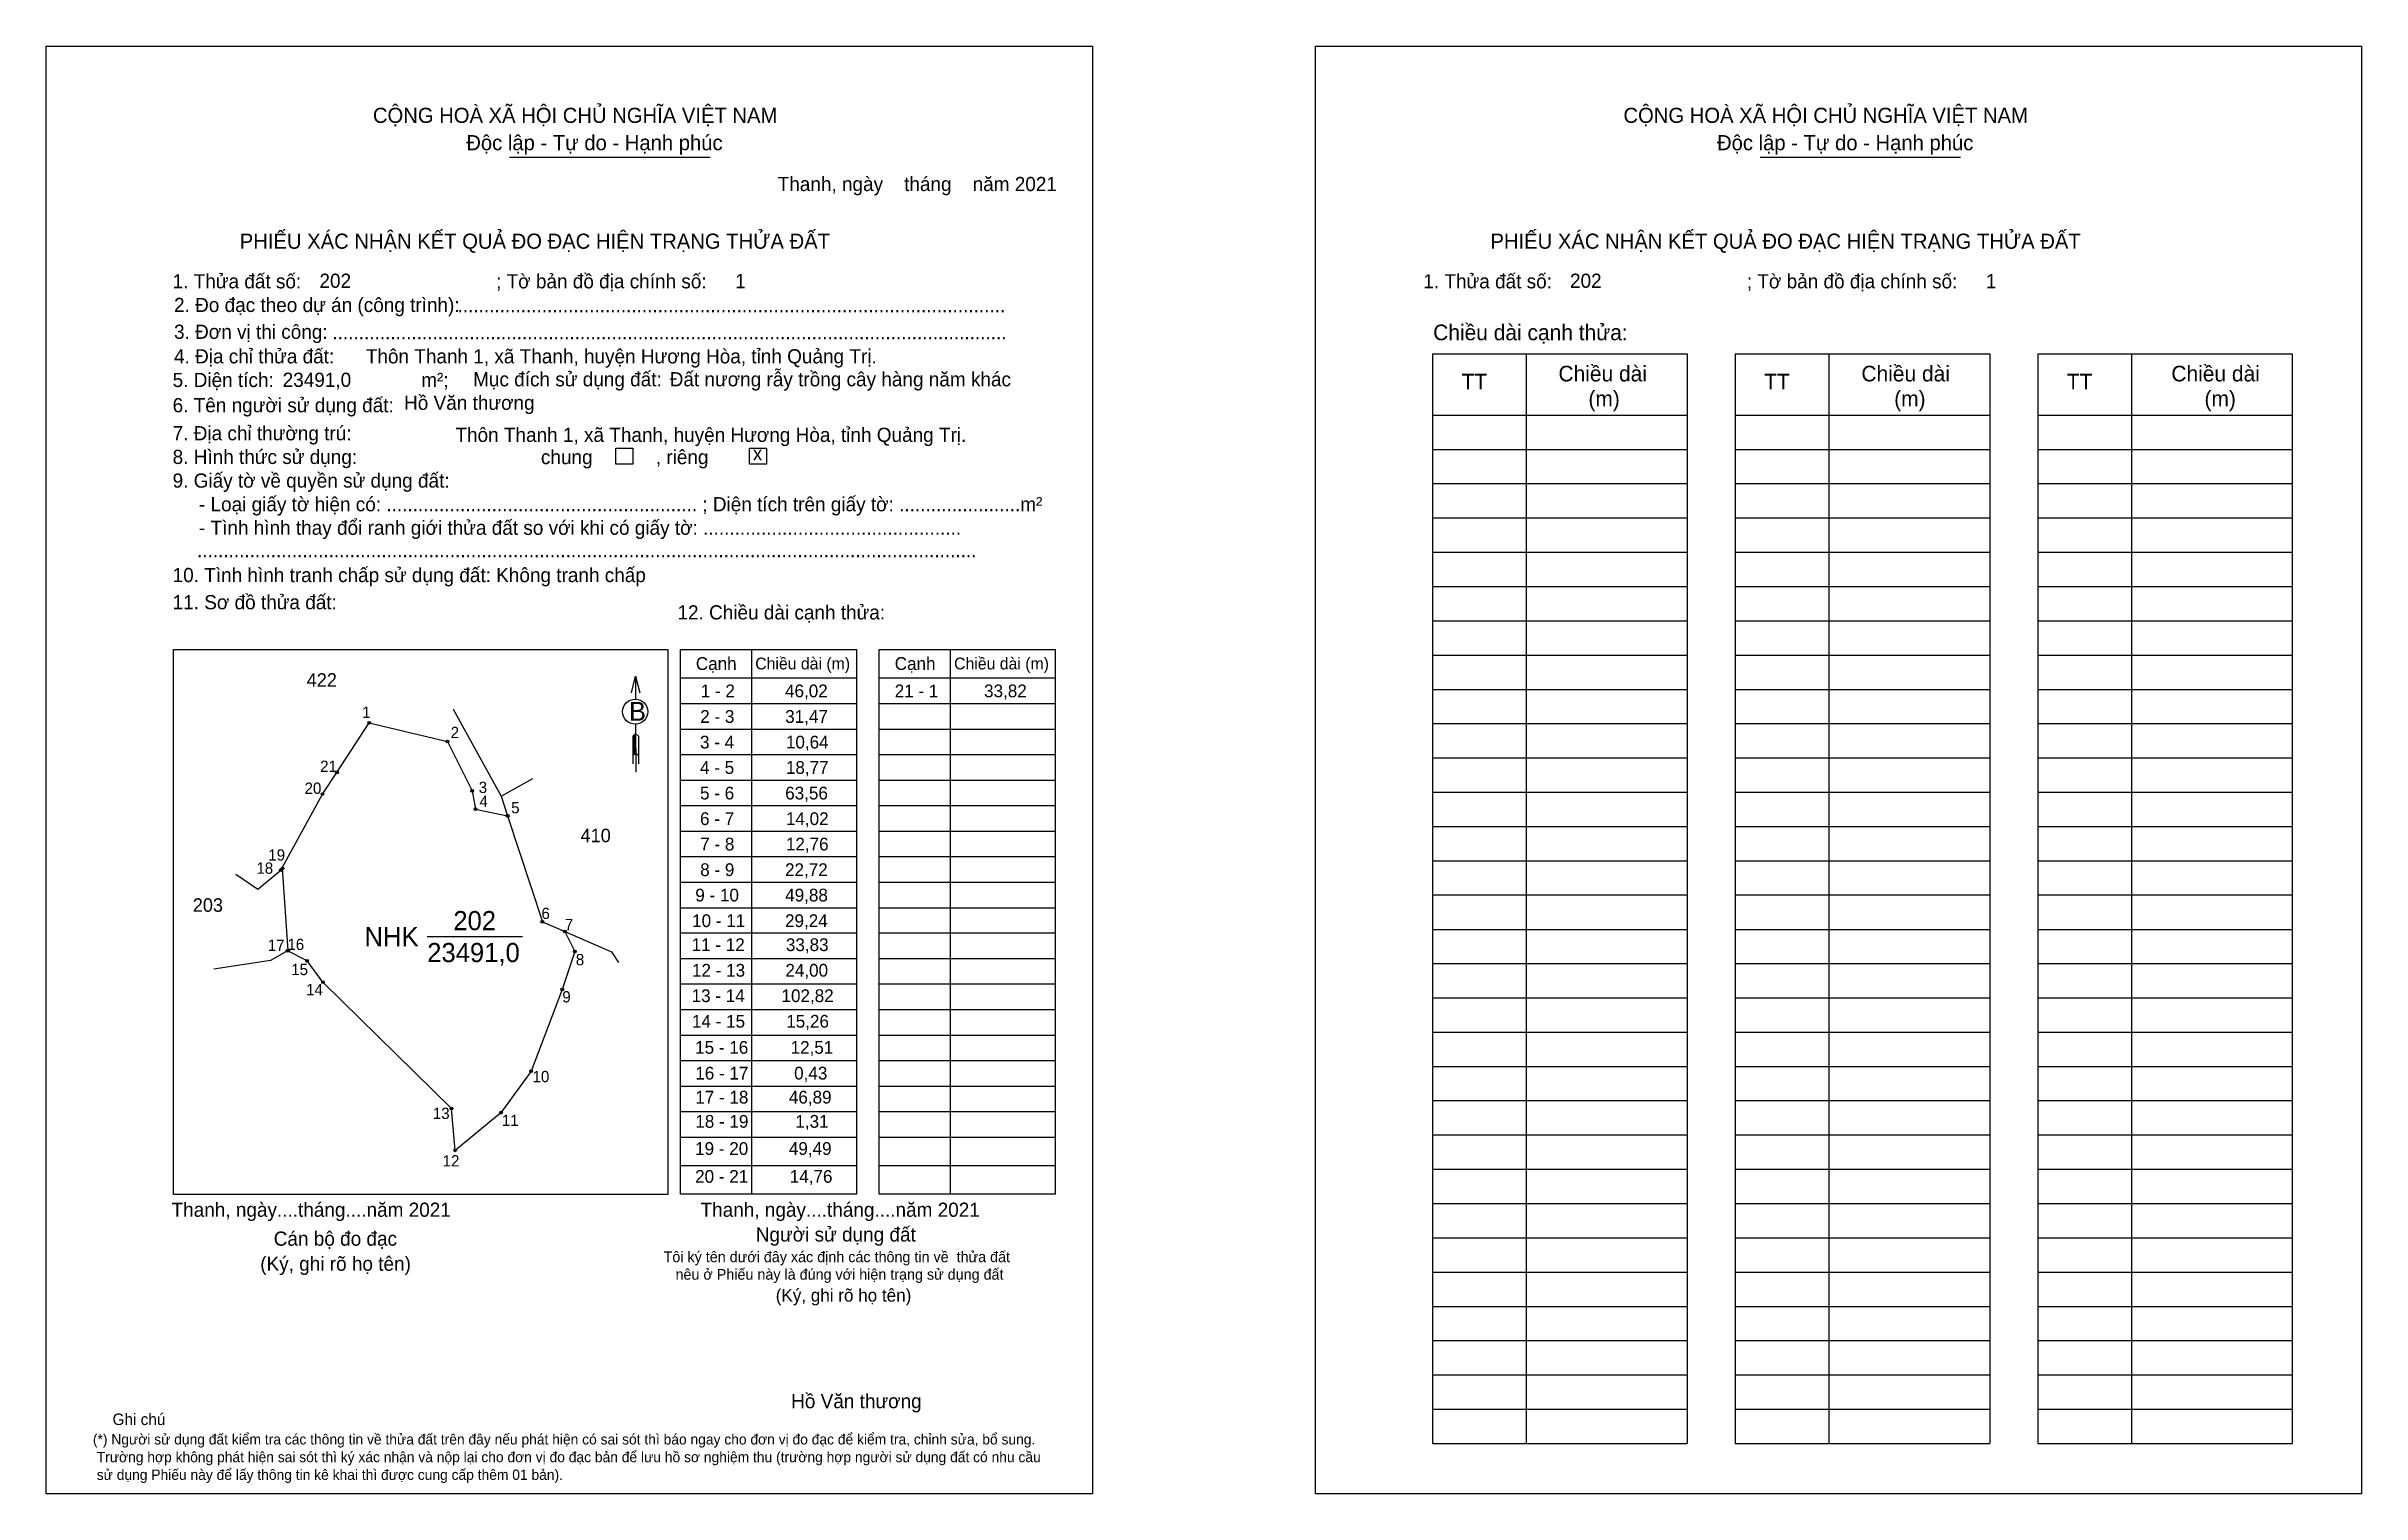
# Model space of a CAD drawing. Extents: x 545741 to 547062, y 1822642 to 1823468.
import ezdxf

# ---------------------------------------------------------------- set-up
doc = ezdxf.new("R2010")
doc.units = 0
for name, color, linetype in [('CanhThua', 7, 'Continuous'), ('kqddKhungInTrang1', 7, 'Continuous'), ('kqddKhungInTrang2', 7, 'Continuous'), ('kqddNoiDung', 7, 'Continuous'), ('kqddTemplate', 7, 'Continuous'), ('Level 1', 7, 'Continuous'), ('MocDinhThua', 7, 'Continuous'), ('NhanDiaChinhThua', 7, 'Continuous'), ('NhanTuCan', 7, 'Continuous'), ('RauThua', 7, 'Continuous'), ('SoHieuDinhThua', 7, 'Continuous')]:
    doc.layers.add(name, color=color, linetype=linetype)

msp = doc.modelspace()

# ---------------------------------------------------------------- linework, layer by layer
at = {"layer": 'CanhThua'}
for p, q in [((545906.4, 1823053.8), (545924.7, 1823082.2)), ((545924.7, 1823082.2), (545969.5, 1823071.5)), ((545969.5, 1823071.5), (545983.5, 1823043.3)), ((545874.3, 1822998.1), (545898.2, 1823041.5)), ((545898.2, 1823041.5), (545906.4, 1823053.8)), ((545983.5, 1823043.3), (545985.4, 1823032.9)), ((545985.4, 1823032.9), (546003.8, 1823029)), ((546003.8, 1823029), (546023.6, 1822968.6)), ((545875.3, 1822999), (545874.3, 1822998.1)), ((545878.5, 1822952.2), (545875.3, 1822999)), ((546023.6, 1822968.6), (546036.5, 1822963)), ((546036.5, 1822963), (546042.2, 1822951.6)), ((545878.1, 1822952), (545878.5, 1822952.2)), ((545889.3, 1822946.4), (545878.1, 1822952)), ((546042.2, 1822951.6), (546035, 1822930)), ((545898.4, 1822934.2), (545889.3, 1822946.4)), ((545971.7, 1822862.1), (545898.4, 1822934.2)), ((546035, 1822930), (546017.2, 1822883.4)), ((546017.2, 1822883.4), (546000, 1822859.7)), ((545973.9, 1822838.2), (545971.7, 1822862.1)), ((546000, 1822859.7), (545973.9, 1822838.2))]:
    msp.add_line(p, q, dxfattribs=at)
at = {"layer": 'kqddKhungInTrang1'}
msp.add_lwpolyline([(545740.5, 1823468.1), (546337.5, 1823468.1), (546337.5, 1822642.3), (545740.5, 1822642.3)], close=True, dxfattribs=at)
at = {"layer": 'kqddKhungInTrang2'}
msp.add_lwpolyline([(546464.9, 1823468.1), (547061.9, 1823468.1), (547061.9, 1822642.3), (546464.9, 1822642.3)], close=True, dxfattribs=at)
at = {"layer": 'kqddTemplate'}
for p, q in [((546004.9, 1823404.9), (546119.3, 1823404.9)), ((546718.7, 1823404.9), (546833, 1823404.9)), ((546531.7, 1823292.6), (546676.9, 1823292.6)), ((546531.7, 1823292.6), (546531.7, 1822671)), ((546585.1, 1823292.6), (546585.1, 1822671)), ((546676.9, 1823292.6), (546676.9, 1822671)), ((546704.4, 1823292.6), (546704.4, 1822671)), ((546704.4, 1823292.6), (546849.6, 1823292.6)), ((546757.8, 1823292.6), (546757.8, 1822671)), ((546849.6, 1823292.6), (546849.6, 1822671)), ((546877.1, 1823292.6), (546877.1, 1822671)), ((546877.1, 1823292.6), (547022.2, 1823292.6)), ((546930.5, 1823292.6), (546930.5, 1822671)), ((547022.2, 1823292.6), (547022.2, 1822671)), ((546531.7, 1823257.7), (546676.9, 1823257.7)), ((546704.4, 1823257.7), (546849.6, 1823257.7)), ((546877.1, 1823257.7), (547022.2, 1823257.7)), ((546531.7, 1823238.1), (546676.9, 1823238.1)), ((546704.4, 1823238.1), (546849.6, 1823238.1)), ((546877.1, 1823238.1), (547022.2, 1823238.1)), ((546531.7, 1823218.6), (546676.9, 1823218.6)), ((546704.4, 1823218.6), (546849.6, 1823218.6)), ((546877.1, 1823218.6), (547022.2, 1823218.6)), ((546531.7, 1823199), (546676.9, 1823199)), ((546704.4, 1823199), (546849.6, 1823199)), ((546877.1, 1823199), (547022.2, 1823199)), ((546531.7, 1823179.4), (546676.9, 1823179.4)), ((546704.4, 1823179.4), (546849.6, 1823179.4)), ((546877.1, 1823179.4), (547022.2, 1823179.4)), ((546531.7, 1823159.9), (546676.9, 1823159.9)), ((546704.4, 1823159.9), (546849.6, 1823159.9)), ((546877.1, 1823159.9), (547022.2, 1823159.9)), ((546531.7, 1823140.3), (546676.9, 1823140.3)), ((546704.4, 1823140.3), (546849.6, 1823140.3)), ((546877.1, 1823140.3), (547022.2, 1823140.3)), ((546102.4, 1823124), (546203, 1823124)), ((546102.4, 1822813.2), (546102.4, 1823124)), ((546142.9, 1823124), (546142.9, 1822813.2)), ((546203, 1822813.2), (546203, 1823124)), ((546215.9, 1823124), (546316.4, 1823124)), ((546215.9, 1822813.2), (546215.9, 1823124)), ((546256.3, 1823124), (546256.3, 1822813.2)), ((546316.4, 1822813.2), (546316.4, 1823124)), ((546531.7, 1823120.8), (546676.9, 1823120.8)), ((546704.4, 1823120.8), (546849.6, 1823120.8)), ((546877.1, 1823120.8), (547022.2, 1823120.8)), ((546076.8, 1823108.7), (546076.8, 1823095.7)), ((546102.4, 1823107.7), (546203, 1823107.7)), ((546215.9, 1823107.7), (546316.4, 1823107.7)), ((546531.7, 1823101.2), (546676.9, 1823101.2)), ((546704.4, 1823101.2), (546849.6, 1823101.2)), ((546877.1, 1823101.2), (547022.2, 1823101.2)), ((546076.8, 1823081.3), (546076.9, 1823053.9)), ((546102.4, 1823093.1), (546203, 1823093.1)), ((546215.9, 1823093.1), (546316.4, 1823093.1)), ((546531.7, 1823081.7), (546676.9, 1823081.7)), ((546704.4, 1823081.7), (546849.6, 1823081.7)), ((546877.1, 1823081.7), (547022.2, 1823081.7)), ((546076.8, 1823076.1), (546075.2, 1823074.5)), ((546076.8, 1823075.3), (546075.2, 1823073.7)), ((546076.8, 1823074.6), (546075.2, 1823073)), ((546075.2, 1823074.5), (546075.2, 1823058.7)), ((546076.8, 1823073.8), (546075.2, 1823072.2)), ((546076.8, 1823073.1), (546075.2, 1823071.5)), ((546076.8, 1823072.3), (546075.2, 1823070.7)), ((546076.8, 1823071.6), (546075.2, 1823070)), ((546076.8, 1823070.9), (546075.2, 1823069.3)), ((546076.8, 1823070.1), (546075.2, 1823068.5)), ((546076.8, 1823069.4), (546075.2, 1823067.8)), ((546076.8, 1823068.6), (546075.2, 1823067)), ((546076.8, 1823067.9), (546075.2, 1823066.3)), ((546076.8, 1823076.1), (546078.5, 1823074.5)), ((546078.5, 1823074.5), (546078.5, 1823058.7)), ((546102.4, 1823078.6), (546203, 1823078.6)), ((546215.9, 1823078.6), (546316.4, 1823078.6)), ((546076.9, 1823067.1), (546075.2, 1823065.5)), ((546076.9, 1823066.4), (546075.2, 1823064.8)), ((546076.9, 1823065.6), (546075.2, 1823064)), ((546076.9, 1823064.9), (546075.2, 1823063.3)), ((546076.9, 1823064.9), (546078.5, 1823063.3)), ((546102.4, 1823064), (546203, 1823064)), ((546215.9, 1823064), (546316.4, 1823064)), ((546531.7, 1823062.1), (546676.9, 1823062.1)), ((546704.4, 1823062.1), (546849.6, 1823062.1)), ((546877.1, 1823062.1), (547022.2, 1823062.1)), ((546102.4, 1823049.5), (546203, 1823049.5)), ((546215.9, 1823049.5), (546316.4, 1823049.5)), ((546531.7, 1823042.6), (546676.9, 1823042.6)), ((546704.4, 1823042.6), (546849.6, 1823042.6)), ((546877.1, 1823042.6), (547022.2, 1823042.6)), ((546102.4, 1823034.9), (546203, 1823034.9)), ((546215.9, 1823034.9), (546316.4, 1823034.9)), ((546102.4, 1823020.3), (546203, 1823020.3)), ((546215.9, 1823020.3), (546316.4, 1823020.3)), ((546531.7, 1823023), (546676.9, 1823023)), ((546704.4, 1823023), (546849.6, 1823023)), ((546877.1, 1823023), (547022.2, 1823023)), ((546102.4, 1823005.8), (546203, 1823005.8)), ((546215.9, 1823005.8), (546316.4, 1823005.8)), ((546531.7, 1823003.4), (546676.9, 1823003.4)), ((546704.4, 1823003.4), (546849.6, 1823003.4)), ((546877.1, 1823003.4), (547022.2, 1823003.4)), ((546102.4, 1822991.2), (546203, 1822991.2)), ((546215.9, 1822991.2), (546316.4, 1822991.2)), ((546102.4, 1822976.6), (546203, 1822976.6)), ((546215.9, 1822976.6), (546316.4, 1822976.6)), ((546531.7, 1822983.9), (546676.9, 1822983.9)), ((546704.4, 1822983.9), (546849.6, 1822983.9)), ((546877.1, 1822983.9), (547022.2, 1822983.9)), ((546203, 1822962.1), (546102.4, 1822962.1)), ((546316.4, 1822962.1), (546215.9, 1822962.1)), ((546531.7, 1822964.3), (546676.9, 1822964.3)), ((546704.4, 1822964.3), (546849.6, 1822964.3)), ((546877.1, 1822964.3), (547022.2, 1822964.3)), ((546203, 1822947.5), (546102.4, 1822947.5)), ((546316.4, 1822947.5), (546215.9, 1822947.5)), ((546531.7, 1822944.8), (546676.9, 1822944.8)), ((546704.4, 1822944.8), (546849.6, 1822944.8)), ((546877.1, 1822944.8), (547022.2, 1822944.8)), ((546203, 1822933), (546102.4, 1822933)), ((546316.4, 1822933), (546215.9, 1822933)), ((546531.7, 1822925.2), (546676.9, 1822925.2)), ((546704.4, 1822925.2), (546849.6, 1822925.2)), ((546877.1, 1822925.2), (547022.2, 1822925.2)), ((546203, 1822918.4), (546102.4, 1822918.4)), ((546316.4, 1822918.4), (546215.9, 1822918.4)), ((546203, 1822903.8), (546102.4, 1822903.8)), ((546316.4, 1822903.8), (546215.9, 1822903.8)), ((546531.7, 1822905.7), (546676.9, 1822905.7)), ((546704.4, 1822905.7), (546849.6, 1822905.7)), ((546877.1, 1822905.7), (547022.2, 1822905.7)), ((546203, 1822889.3), (546102.4, 1822889.3)), ((546316.4, 1822889.3), (546215.9, 1822889.3)), ((546531.7, 1822886.1), (546676.9, 1822886.1)), ((546704.4, 1822886.1), (546849.6, 1822886.1)), ((546877.1, 1822886.1), (547022.2, 1822886.1)), ((546203, 1822874.7), (546102.4, 1822874.7)), ((546316.4, 1822874.7), (546215.9, 1822874.7)), ((546203, 1822860.1), (546102.4, 1822860.1)), ((546316.4, 1822860.1), (546215.9, 1822860.1)), ((546531.7, 1822866.6), (546676.9, 1822866.6)), ((546704.4, 1822866.6), (546849.6, 1822866.6)), ((546877.1, 1822866.6), (547022.2, 1822866.6)), ((546203, 1822845.6), (546102.4, 1822845.6)), ((546316.4, 1822845.6), (546215.9, 1822845.6)), ((546531.7, 1822847), (546676.9, 1822847)), ((546704.4, 1822847), (546849.6, 1822847)), ((546877.1, 1822847), (547022.2, 1822847)), ((546203, 1822829.4), (546102.4, 1822829.4)), ((546316.4, 1822829.4), (546215.9, 1822829.4)), ((546531.7, 1822827.4), (546676.9, 1822827.4)), ((546704.4, 1822827.4), (546849.6, 1822827.4)), ((546877.1, 1822827.4), (547022.2, 1822827.4)), ((546203, 1822813.2), (546102.4, 1822813.2)), ((546316.4, 1822813.2), (546215.9, 1822813.2)), ((546531.7, 1822807.9), (546676.9, 1822807.9)), ((546704.4, 1822807.9), (546849.6, 1822807.9)), ((546877.1, 1822807.9), (547022.2, 1822807.9)), ((546531.7, 1822788.3), (546676.9, 1822788.3)), ((546704.4, 1822788.3), (546849.6, 1822788.3)), ((546877.1, 1822788.3), (547022.2, 1822788.3)), ((546531.7, 1822768.8), (546676.9, 1822768.8)), ((546704.4, 1822768.8), (546849.6, 1822768.8)), ((546877.1, 1822768.8), (547022.2, 1822768.8)), ((546531.7, 1822749.2), (546676.9, 1822749.2)), ((546704.4, 1822749.2), (546849.6, 1822749.2)), ((546877.1, 1822749.2), (547022.2, 1822749.2)), ((546531.7, 1822729.7), (546676.9, 1822729.7)), ((546704.4, 1822729.7), (546849.6, 1822729.7)), ((546877.1, 1822729.7), (547022.2, 1822729.7)), ((546531.7, 1822710.1), (546676.9, 1822710.1)), ((546704.4, 1822710.1), (546849.6, 1822710.1)), ((546877.1, 1822710.1), (547022.2, 1822710.1)), ((546531.7, 1822690.6), (546676.9, 1822690.6)), ((546704.4, 1822690.6), (546849.6, 1822690.6)), ((546877.1, 1822690.6), (547022.2, 1822690.6)), ((546531.7, 1822671), (546676.9, 1822671)), ((546704.4, 1822671), (546849.6, 1822671)), ((546877.1, 1822671), (547022.2, 1822671))]:
    msp.add_line(p, q, dxfattribs=at)
for points in [[(546065.5, 1823238.8), (546075.2, 1823238.8), (546075.2, 1823229.7), (546065.5, 1823229.7)], [(546141.9, 1823238.8), (546151.6, 1823238.8), (546151.6, 1823229.7), (546141.9, 1823229.7)], [(545813.1, 1823124), (546095.2, 1823124), (546095.2, 1822813), (545813.1, 1822813)]]:
    msp.add_lwpolyline(points, close=True, dxfattribs=at)
msp.add_lwpolyline([(546074.4, 1823099.3), (546076.8, 1823108.7), (546079.2, 1823099.3)], dxfattribs=at)
msp.add_circle((546076.6, 1823088.5), 7.17, dxfattribs=at)
at = {"layer": 'Level 1'}
msp.add_lwpolyline([(545878.5, 1822952.2), (545868.4, 1822946.6), (545836.2, 1822941.6)], dxfattribs=at)
at = {"layer": 'MocDinhThua'}
for centre in [(545924.7, 1823082.2), (545969.5, 1823071.5), (545906.4, 1823053.8), (545898.2, 1823041.5), (545983.5, 1823043.3), (545985.4, 1823032.9), (546003.8, 1823029), (545874.3, 1822998.1), (545875.3, 1822999), (546023.6, 1822968.6), (546036.5, 1822963), (545878.1, 1822952), (545878.5, 1822952.2), (546042.2, 1822951.6), (545889.3, 1822946.4), (545898.4, 1822934.2), (546035, 1822930), (546017.2, 1822883.4), (545971.7, 1822862.1), (546000, 1822859.7), (545973.9, 1822838.2)]:
    msp.add_circle(centre, 0.773, dxfattribs=at)
at = {"layer": 'NhanDiaChinhThua'}
msp.add_line((545957.9, 1822960.2), (546012.3, 1822960.2), dxfattribs=at)
at = {"layer": 'RauThua'}
for p, q in [((545972.8, 1823090), (546000.1, 1823040.3)), ((546000.1, 1823040.3), (546018.1, 1823050.3)), ((546000.1, 1823040.3), (546003.8, 1823029)), ((546000.1, 1823040.3), (546003.8, 1823029)), ((545848.7, 1822995.8), (545861.2, 1822987.2)), ((545861.2, 1822987.2), (545874.3, 1822998.1)), ((546036.5, 1822963), (546063, 1822951.4)), ((546063, 1822951.4), (546067, 1822945.3))]:
    msp.add_line(p, q, dxfattribs=at)

# ---------------------------------------------------------------- texts
at = {"layer": 'kqddNoiDung'}
for s, height, p in [('Thanh, ngày    tháng    năm 2021  ', 8.09, (546157.9, 1823385.5)), ('202', 8.09, (545896.4, 1823330.3)), ('1', 8.09, (546133.6, 1823330.1)), ('202', 8.09, (546610.1, 1823330.3)), ('1', 8.09, (546847.4, 1823330.1)), ('........................................................................................................', 8.0902, (545975.2, 1823316.4)), ('................................................................................................................................', 8.0902, (545903.8, 1823301)), ('23491,0', 8.09, (545875.4, 1823273.8)), ('Đất nương rẫy trồng cây hàng năm khác', 8.09, (546096.3, 1823274.1)), ('Hồ Văn thương', 8.09, (545944.7, 1823260.7)), ('Thôn Thanh 1, xã Thanh, huyện Hương Hòa, tỉnh Quảng Trị.', 8.09, (545974, 1823242.4)), ('x', 8.09, (546143.7, 1823231.8)), ('1 - 2', 7.28, (546114, 1823096.7)), ('46,02', 7.28, (546162.1, 1823096.7)), ('21 - 1', 7.28, (546224.7, 1823096.7)), ('33,82', 7.28, (546275.7, 1823096.7)), ('2 - 3', 7.28, (546113.7, 1823082.1)), ('31,47', 7.28, (546162.2, 1823082.1)), ('3 - 4', 7.28, (546113.6, 1823067.5)), ('10,64', 7.28, (546162.6, 1823067.5)), ('4 - 5', 7.28, (546113.6, 1823053)), ('18,77', 7.28, (546162.6, 1823053)), ('5 - 6', 7.28, (546113.6, 1823038.4)), ('63,56', 7.28, (546162.2, 1823038.4)), ('6 - 7', 7.28, (546113.6, 1823023.8)), ('14,02', 7.28, (546162.6, 1823023.8)), ('7 - 8', 7.28, (546113.7, 1823009.3)), ('12,76', 7.28, (546162.6, 1823009.3)), ('8 - 9', 7.28, (546113.7, 1822994.7)), ('22,72', 7.28, (546162.1, 1822994.7)), ('9 - 10', 7.28, (546110.9, 1822980.2)), ('49,88', 7.28, (546162.2, 1822980.2)), ('10 - 11', 7.28, (546109.1, 1822965.6)), ('29,24', 7.28, (546162.1, 1822965.6)), ('11 - 12', 7.28, (546108.8, 1822951.9)), ('33,83', 7.28, (546162.6, 1822951.9)), ('12 - 13', 7.28, (546109, 1822937.3)), ('24,00', 7.28, (546162.3, 1822937.3)), ('13 - 14', 7.28, (546108.8, 1822922.8)), ('102,82', 7.28, (546160.1, 1822922.8)), ('14 - 15', 7.28, (546109, 1822908.2)), ('15,26', 7.28, (546162.8, 1822908.2)), ('15 - 16', 7.28, (546110.8, 1822893.3)), ('12,51', 7.28, (546165.3, 1822893.3)), ('16 - 17', 7.28, (546110.9, 1822878.6)), ('0,43', 7.28, (546167.3, 1822878.6)), ('17 - 18', 7.28, (546110.9, 1822864.9)), ('46,89', 7.28, (546164.3, 1822864.9)), ('18 - 19', 7.28, (546110.9, 1822851.1)), ('1,31', 7.28, (546168, 1822851.1)), ('19 - 20', 7.28, (546110.8, 1822835.6)), ('49,49', 7.28, (546164.3, 1822835.6)), ('20 - 21', 7.28, (546110.8, 1822819.7)), ('14,76', 7.28, (546164.8, 1822819.7)), ('Thanh, ngày....tháng....năm 2021', 8.09, (545812, 1822800.3)), ('Thanh, ngày....tháng....năm 2021', 8.09, (546113.9, 1822800.3)), ('Hồ Văn thương', 8.09, (546165.6, 1822691.1))]:
    msp.add_text(s, height=height, dxfattribs=at).set_placement(p)
at = {"layer": 'kqddTemplate'}
for s, height, p in [('CỘNG HOÀ XÃ HỘI CHỦ NGHĨA VIỆT NAM', 8.63, (545926.9, 1823424.4)), ('CỘNG HOÀ XÃ HỘI CHỦ NGHĨA VIỆT NAM', 8.63, (546640.6, 1823424.4)), ('Độc lập - Tự do - Hạnh phúc', 8.63, (545980.2, 1823408.8)), ('Độc lập - Tự do - Hạnh phúc', 8.63, (546694, 1823408.8)), ('PHIẾU XÁC NHẬN KẾT QUẢ ĐO ĐẠC HIỆN TRẠNG THỬA ĐẤT', 8.63, (545850.9, 1823352.6)), ('PHIẾU XÁC NHẬN KẾT QUẢ ĐO ĐẠC HIỆN TRẠNG THỬA ĐẤT', 8.63, (546564.7, 1823352.6)), ('1. Thửa đất số:                                     ; Tờ bản đồ địa chính số:', 8.09, (545812.6, 1823330)), ('1. Thửa đất số:                                     ; Tờ bản đồ địa chính số:', 8.09, (546526.4, 1823330)), ('2. Đo đạc theo dự án (công trình): ', 8.09, (545813.4, 1823316.5)), ('3. Đơn vị thi công: ', 8.09, (545813.4, 1823301.2)), ('Chiều dài cạnh thửa:', 8.94, (546532, 1823300.4)), ('4. Địa chỉ thửa đất:      Thôn Thanh 1, xã Thanh, huyện Hương Hòa, tỉnh Quảng Trị.', 8.09, (545813.4, 1823287.2)), ('5. Diện tích:                            m²; ', 8.09, (545812.6, 1823273.7)), ('Mục đích sử dụng đất:', 8.09, (545984.1, 1823274.1)), ('TT', 8.94, (546548.2, 1823272.3)), ('Chiều dài', 8.94, (546603.5, 1823276.9)), ('TT', 8.94, (546720.9, 1823272.3)), ('Chiều dài', 8.94, (546776.4, 1823276.9)), ('TT', 8.94, (546893.6, 1823272.3)), ('Chiều dài', 8.94, (546953.3, 1823276.9)), ('6. Tên người sử dụng đất:', 8.09, (545812.6, 1823259.3)), ('(m)', 8.94, (546620.6, 1823262.6)), ('(m)', 8.94, (546795.1, 1823262.6)), ('(m)', 8.94, (546972.2, 1823262.6)), ('7. Địa chỉ thường trú:', 8.09, (545812.6, 1823243.3)), ('8. Hình thức sử dụng:', 8.09, (545812.6, 1823229.8)), ('chung            , riêng', 8.09, (546022.8, 1823229.7)), ('9. Giấy tờ về quyền sử dụng đất:', 8.09, (545812.6, 1823216.3)), ('     - Loại giấy tờ hiện có: ........................................................... ; Diện tích trên giấy tờ: .......................m²', 8.0902, (545812.6, 1823202.8)), ('     - Tình hình thay đổi ranh giới thửa đất so với khi có giấy tờ: .................................................', 8.0902, (545812.6, 1823189.4)), ('....................................................................................................................................................', 8.0902, (545826.5, 1823176.6)), ('10. Tình hình tranh chấp sử dụng đất: Không tranh chấp', 8.09, (545812.6, 1823162.4)), ('11. Sơ đồ thửa đất:', 8.09, (545812.6, 1823146.9)), ('12. Chiều dài cạnh thửa:', 8.09, (546100.7, 1823141.1)), ('Cạnh', 7.28, (546111.2, 1823112.3)), ('Chiều dài (m)', 6.742, (546145.1, 1823112.6)), ('Cạnh', 7.28, (546224.7, 1823112.3)), ('Chiều dài (m)', 6.742, (546258.6, 1823112.6)), ('B', 10.8, (546073.1, 1823083.3)), ('Cán bộ đo đạc', 8.09, (545870.3, 1822783.8)), ('Người sử dụng đất', 8.09, (546145.4, 1822786.2)), ('(Ký, ghi rõ họ tên)', 8.09, (545862.6, 1822769.5)), ('Tôi ký tên dưới đây xác định các thông tin về  thửa đất ', 6.116, (546092.8, 1822774.4)), ('nêu ở Phiếu này là đúng với hiện trạng sử dụng đất', 6.116, (546099.6, 1822764.4)), ('(Ký, ghi rõ họ tên)', 7.281, (546156.8, 1822751.9)), ('Ghi chú', 6.55, (545778.3, 1822681.5)), ('(*) Người sử dụng đất kiểm tra các thông tin về thửa đất trên đây nếu phát hiện có sai sót thì báo ngay cho đơn vị đo đạc để kiểm tra, chỉnh sửa, bổ sung.', 5.8978, (545767.1, 1822670.4)), (' Trường hợp không phát hiện sai sót thì ký xác nhận và nộp lại cho đơn vị đo đạc bản để lưu hồ sơ nghiệm thu (trường hợp người sử dụng đất có nhu cầu', 5.8978, (545767.1, 1822660.3)), (' sử dụng Phiếu này để lấy thông tin kê khai thì được cung cấp thêm 01 bản).', 5.898, (545767.1, 1822650.2))]:
    msp.add_text(s, height=height, dxfattribs=at).set_placement(p)
at = {"layer": 'NhanDiaChinhThua'}
for s, p in [('NHK', (545922.1, 1822954.7)), ('202', (545972.8, 1822963.8)), ('23491,0', (545957.9, 1822945.6))]:
    msp.add_text(s, height=10.93, dxfattribs=at).set_placement(p)
at = {"layer": 'NhanTuCan'}
for s, p in [('422', (545889.1, 1823102.7)), ('410', (546045.4, 1823014)), ('203', (545824.1, 1822974.3))]:
    msp.add_text(s, height=7.73, dxfattribs=at).set_placement(p)
at = {"layer": 'SoHieuDinhThua'}
for s, p in [('1', (545920.7, 1823084.9)), ('2', (545971.3, 1823073.4)), ('21', (545896.8, 1823054.1)), ('20', (545887.9, 1823041.6)), ('3', (545987.3, 1823042.1)), ('4', (545987.7, 1823034.1)), ('5', (546005.8, 1823030.5)), ('18', (545860.4, 1822996)), ('19', (545867.2, 1823003.5)), ('6', (546023.1, 1822970.2)), ('7', (546036.4, 1822963.8)), ('17', (545866.9, 1822952)), ('16', (545878.1, 1822952.5)), ('8', (546042.7, 1822943.8)), ('15', (545880.3, 1822938.2)), ('14', (545888.8, 1822926.7)), ('9', (546035, 1822922.6)), ('10', (546018, 1822877.1)), ('13', (545961.1, 1822856.1)), ('11', (546000.5, 1822852.1)), ('12', (545966.7, 1822829))]:
    msp.add_text(s, height=6.44, dxfattribs=at).set_placement(p)

doc.saveas('drawing.dxf')
